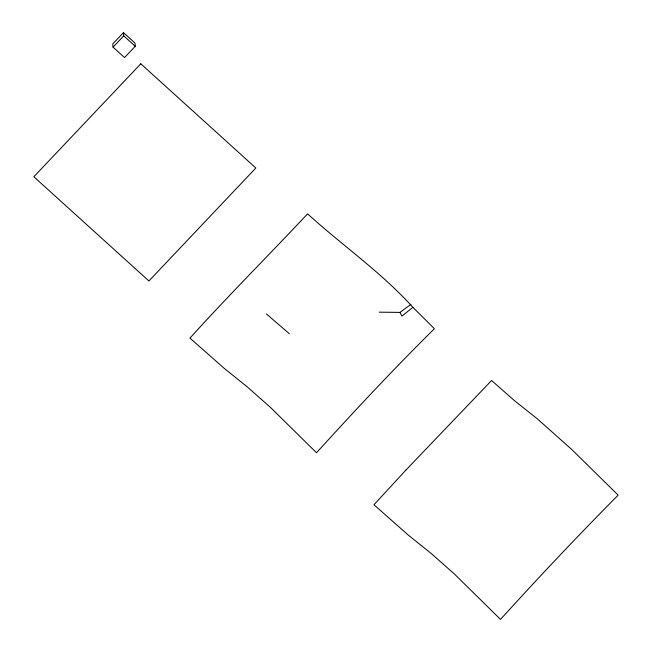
<?xml version="1.0" encoding="UTF-8"?>
<svg xmlns="http://www.w3.org/2000/svg" width="652" height="652" viewBox="0 0 652 652"><rect width="100%" height="100%" fill="white"/><g stroke="black" fill="none" stroke-linecap="round" stroke-linejoin="round"><path stroke-width="0.98" d="M123.464 32.6L112.772 43.896L113.04 47.148L124.548 57.572L135.241 46.276L134.972 43.024L123.464 32.6L123.741 35.852L135.241 46.276M113.04 47.148L123.741 35.852M412.887 307.328C381.453 272.422 342.284 245.388 307.589 213.848C268.559 255.454 228.208 295.772 189.96 338.111L224.41 368.535L247.206 386.84L270.172 407.141L316.53 452.749C354.875 410.524 393.849 368.828 434.387 328.698L412.887 307.328L401.909 316.09L399.978 312.406L379.236 312.161M399.978 312.406L410.939 304.337M266.391 313.93L289.317 333.694M405.96 470.035L373.955 504.762L408.397 535.186L431.2 553.491L454.167 573.793L500.516 619.4C538.821 577.134 578.006 535.659 618.153 495.137L571.796 449.53L537.321 418.812L514.542 400.711L491.584 380.499L405.96 470.035M140.791 63.798L33.847 176.757L148.909 280.979L255.845 168.012L140.791 63.798"/></g></svg>
